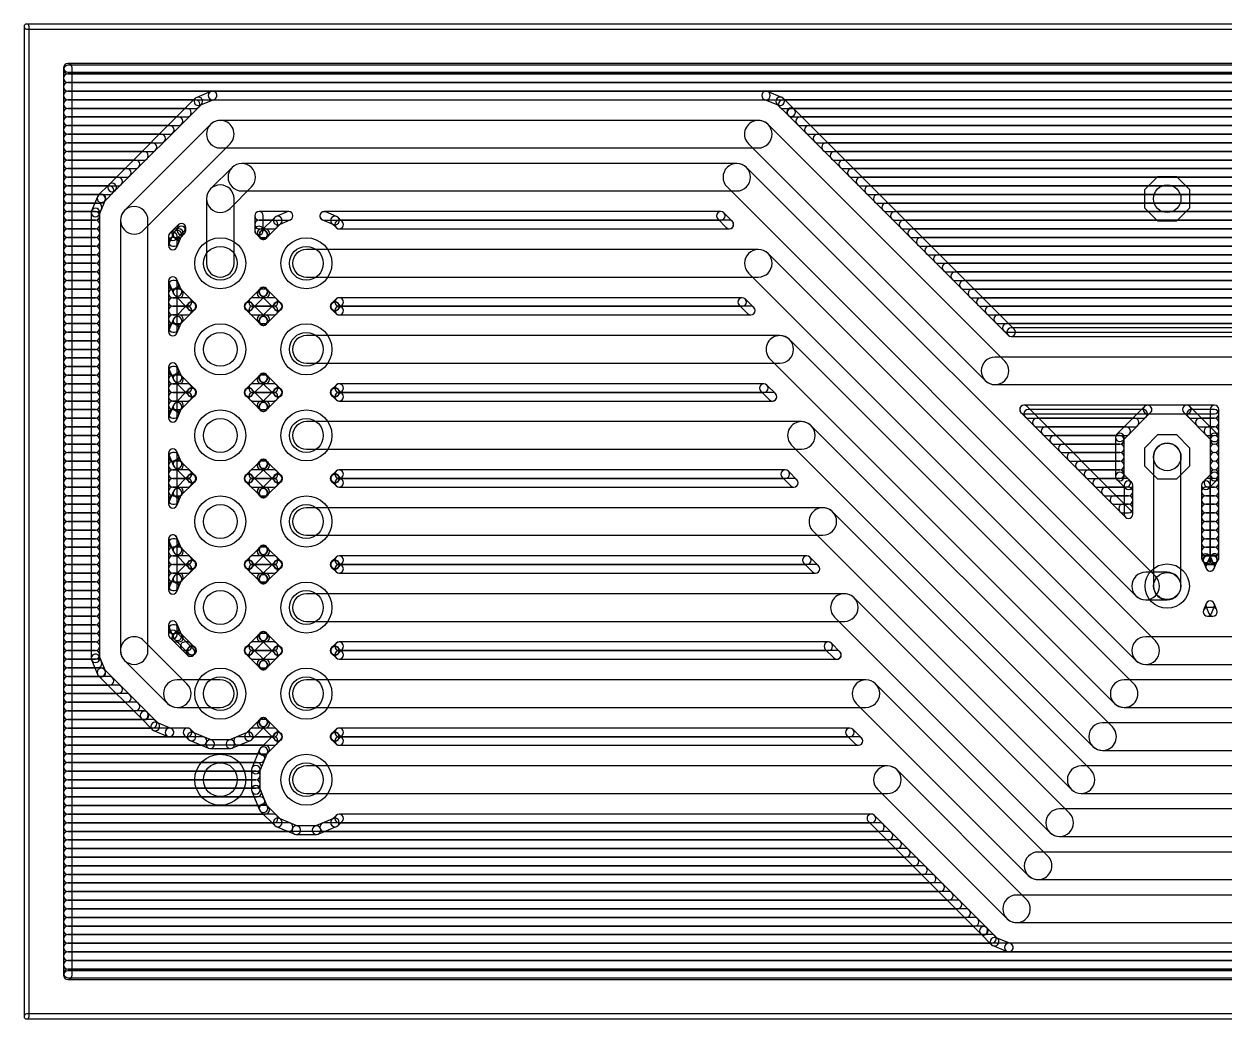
# Model space of a CAD drawing. Extents: x -12 to 173, y 5 to 34.
# Drawn here: x -12.14 to 23.3, y 5 to 34.37 of the extents above; entities that cross this region are included whole.
import ezdxf

# ---------------------------------------------------------------- set-up
doc = ezdxf.new("R2010")
doc.units = 0
for name, color, linetype in [('16', 175, 'CONTINUOUS'), ('17', 82, 'CONTINUOUS'), ('20', 30, 'CONTINUOUS'), ('44', 253, 'CONTINUOUS')]:
    doc.layers.add(name, color=color, linetype=linetype)

# ---------------------------------------------------------------- blocks, each defined once
blk = doc.blocks.new('ROUNDP')
blk.add_circle((0, 0), 0.5)
blk = doc.blocks.new('OCTAGONP')
blk.add_lwpolyline([(-0.5, -0.2071), (-0.5, 0.2071), (-0.2071, 0.5), (0.2071, 0.5), (0.5, 0.2071), (0.5, -0.2071), (0.2071, -0.5), (-0.2071, -0.5)], close=True)

msp = doc.modelspace()

# ---------------------------------------------------------------- linework, layer by layer
at = {"layer": '16'}
for points in [[(-10.7188, 6.2992), (-10.7188, 33.0708, 1), (-10.9728, 33.0708), (-10.9728, 6.2992, 1)], [(-10.8458, 32.9438), (172.1358, 32.9438, 1), (172.1358, 33.1978), (-10.8458, 33.1978, 1)], [(-10.8458, 32.893), (172.1358, 32.893, 1), (172.1358, 33.147), (-10.8458, 33.147, 1)], [(-10.8458, 32.639), (172.1358, 32.639, 1), (172.1358, 32.893), (-10.8458, 32.893, 1)], [(-10.8458, 32.385), (172.1358, 32.385, 1), (172.1358, 32.639), (-10.8458, 32.639, 1)], [(-10.8458, 32.131), (172.1358, 32.131, 1), (172.1358, 32.385), (-10.8458, 32.385, 1)], [(-6.626, 32.3753), (-7.0461, 32.2013, 1), (-6.9489, 31.9667), (-6.5288, 32.1407, 1)], [(9.7524, 32.385), (-6.5774, 32.385, 1), (-6.5774, 32.131), (9.7524, 32.131, 1)], [(10.2211, 32.2013), (9.801, 32.3753, 1), (9.7038, 32.1407), (10.1239, 31.9667, 1)], [(-10.8458, 31.877), (-7.0774, 31.877, 1), (-7.0774, 32.131), (-10.8458, 32.131, 1)], [(-7.0873, 32.1738), (-9.6273, 29.6338, 1), (-9.4477, 29.4542), (-6.9077, 31.9942, 1)], [(10.5838, 31.8523), (10.2623, 32.1738, 1), (10.0827, 31.9942), (10.4042, 31.6727, 1)], [(10.2524, 31.877), (172.1358, 31.877, 1), (172.1358, 32.131), (10.2524, 32.131, 1)], [(-10.8458, 31.623), (-7.3314, 31.623, 1), (-7.3314, 31.877), (-10.8458, 31.877, 1)], [(-10.8458, 31.369), (-7.5854, 31.369, 1), (-7.5854, 31.623), (-10.8458, 31.623, 1)], [(17.0732, 25.3628), (10.5838, 31.8523, 1), (10.4042, 31.6727), (16.8936, 25.1832, 1)], [(10.5064, 31.623), (172.1358, 31.623, 1), (172.1358, 31.877), (10.5064, 31.877, 1)], [(10.7604, 31.369), (172.1358, 31.369, 1), (172.1358, 31.623), (10.7604, 31.623, 1)], [(-10.8458, 31.115), (-7.8394, 31.115, 1), (-7.8394, 31.369), (-10.8458, 31.369, 1)], [(-6.6374, 31.4024), (-9.1774, 28.8624, 1), (-8.6026, 28.2876), (-6.0626, 30.8276, 1)], [(9.525, 31.5214), (-6.35, 31.5214, 1), (-6.35, 30.7086), (9.525, 30.7086, 1)], [(16.7974, 24.4174), (9.8124, 31.4024, 1), (9.2376, 30.8276), (16.2226, 23.8426, 1)], [(11.0144, 31.115), (172.1358, 31.115, 1), (172.1358, 31.369), (11.0144, 31.369, 1)], [(-10.8458, 30.861), (-8.0934, 30.861, 1), (-8.0934, 31.115), (-10.8458, 31.115, 1)], [(-10.8458, 30.607), (-8.3474, 30.607, 1), (-8.3474, 30.861), (-10.8458, 30.861, 1)], [(11.2684, 30.861), (172.1358, 30.861, 1), (172.1358, 31.115), (11.2684, 31.115, 1)], [(11.5224, 30.607), (172.1358, 30.607, 1), (172.1358, 30.861), (11.5224, 30.861, 1)], [(-10.8458, 30.353), (-8.6014, 30.353, 1), (-8.6014, 30.607), (-10.8458, 30.607, 1)], [(11.7764, 30.353), (172.1358, 30.353, 1), (172.1358, 30.607), (11.7764, 30.607, 1)], [(-10.8458, 30.099), (-8.8554, 30.099, 1), (-8.8554, 30.353), (-10.8458, 30.353, 1)], [(-6.0024, 30.1324), (-6.6374, 29.4974, 1), (-6.0626, 28.9226), (-5.4276, 29.5576, 1)], [(8.89, 30.2514), (-5.715, 30.2514, 1), (-5.715, 29.4386), (8.89, 29.4386, 1)], [(21.2424, 18.0674), (9.1774, 30.1324, 1), (8.6026, 29.5576), (20.6676, 17.4926, 1)], [(12.0304, 30.099), (172.1358, 30.099, 1), (172.1358, 30.353), (12.0304, 30.353, 1)], [(-10.8458, 29.845), (-9.1094, 29.845, 1), (-9.1094, 30.099), (-10.8458, 30.099, 1)], [(-10.8458, 29.591), (-9.3634, 29.591, 1), (-9.3634, 29.845), (-10.8458, 29.845, 1)], [(12.2844, 29.845), (172.1358, 29.845, 1), (172.1358, 30.099), (12.2844, 30.099, 1)], [(12.5384, 29.591), (172.1358, 29.591, 1), (172.1358, 29.845), (12.5384, 29.845, 1)], [(-10.8458, 29.337), (-9.6174, 29.337, 1), (-9.6174, 29.591), (-10.8458, 29.591, 1)], [(-9.6273, 29.6338), (-9.9488, 29.3123, 1), (-9.7692, 29.1327), (-9.4477, 29.4542, 1)], [(-6.7564, 29.21), (-6.7564, 27.305, 1), (-5.9436, 27.305), (-5.9436, 29.21, 1)], [(12.7924, 29.337), (172.1358, 29.337, 1), (172.1358, 29.591), (12.7924, 29.591, 1)], [(-10.8458, 29.083), (-9.8641, 29.083, 1), (-9.8641, 29.337), (-10.8458, 29.337, 1)], [(-10.8458, 28.829), (-9.9694, 28.829, 1), (-9.9694, 29.083), (-10.8458, 29.083, 1)], [(-9.9763, 29.2711), (-10.1503, 28.851, 1), (-9.9157, 28.7538), (-9.7417, 29.1739, 1)], [(13.0464, 29.083), (172.1358, 29.083, 1), (172.1358, 29.337), (13.0464, 29.337, 1)], [(13.3004, 28.829), (172.1358, 28.829, 1), (172.1358, 29.083), (13.3004, 29.083, 1)], [(-10.8458, 28.575), (-10.033, 28.575, 1), (-10.033, 28.829), (-10.8458, 28.829, 1)], [(-10.16, 28.8024), (-10.16, 15.6476, 1), (-9.906, 15.6476), (-9.906, 28.8024, 1)], [(-9.2964, 28.575), (-9.2964, 15.875, 1), (-8.4836, 15.875), (-8.4836, 28.575, 1)], [(-5.08, 28.27), (-5.08, 28.702, 1), (-5.334, 28.702), (-5.334, 28.27, 1)], [(-5.207, 28.575), (-4.3325, 28.575, 1), (-4.3325, 28.829), (-5.207, 28.829, 1)], [(-4.3811, 28.8193), (-4.703, 28.686, 1), (-4.6058, 28.4513), (-4.2839, 28.5847, 1)], [(-2.917, 28.686), (-3.2389, 28.8193, 1), (-3.3361, 28.5847), (-3.0142, 28.4513, 1)], [(-3.2875, 28.575), (8.4166, 28.575, 1), (8.4166, 28.829), (-3.2875, 28.829, 1)], [(8.3268, 28.6122), (8.5808, 28.3582, 1), (8.7604, 28.5378), (8.5064, 28.7918, 1)], [(13.5544, 28.575), (172.1358, 28.575, 1), (172.1358, 28.829), (13.5544, 28.829, 1)], [(-10.8458, 28.321), (-10.033, 28.321, 1), (-10.033, 28.575), (-10.8458, 28.575, 1)], [(-7.6572, 28.0117), (-7.4032, 28.2658, 1), (-7.5828, 28.4454), (-7.8368, 28.1914, 1)], [(-7.5828, 28.3598), (-7.7035, 28.2392, 1), (-7.5239, 28.0596), (-7.4032, 28.1802, 1)], [(-7.62, 28.3556), (-7.62, 28.27, 1), (-7.366, 28.27), (-7.366, 28.3556, 1)], [(-5.207, 28.321), (-4.775, 28.321, 1), (-4.775, 28.575), (-5.207, 28.575, 1)], [(-4.9965, 28.2392), (-5.1172, 28.3598, 1), (-5.2968, 28.1802), (-5.1761, 28.0596, 1)], [(-4.7442, 28.6585), (-5.1635, 28.2392, 1), (-4.9839, 28.0596), (-4.5646, 28.4789, 1)], [(-2.7552, 28.5378), (-2.8758, 28.6585, 1), (-3.0554, 28.4789), (-2.9348, 28.3582, 1)], [(8.6706, 28.575), (-2.845, 28.575, 1), (-2.845, 28.321), (8.6706, 28.321, 1)], [(-2.845, 28.321), (8.6706, 28.321, 1), (8.6706, 28.575), (-2.845, 28.575, 1)], [(13.8084, 28.321), (172.1358, 28.321, 1), (172.1358, 28.575), (13.8084, 28.575, 1)], [(-10.8458, 28.067), (-10.033, 28.067, 1), (-10.033, 28.321), (-10.8458, 28.321, 1)], [(-10.8458, 27.813), (-10.033, 27.813, 1), (-10.033, 28.067), (-10.8458, 28.067, 1)], [(-7.731, 28.198), (-7.8643, 27.8761, 1), (-7.6297, 27.7789), (-7.4963, 28.1008, 1)], [(-7.62, 27.8275), (-7.62, 28.1015, 1), (-7.874, 28.1015), (-7.874, 27.8275, 1)], [(-7.747, 27.813), (-7.7004, 27.813, 1), (-7.7004, 28.067), (-7.747, 28.067, 1)], [(-7.6546, 28.067), (-7.569, 28.067, 1), (-7.569, 28.321), (-7.6546, 28.321, 1)], [(-5.131, 28.067), (-5.029, 28.067, 1), (-5.029, 28.321), (-5.131, 28.321, 1)], [(-4.9627, 28.1827), (-4.969, 28.198, 1), (-5.2037, 28.1008), (-5.1973, 28.0855, 1)], [(-5.191, 28.1979), (-5.1973, 28.1826, 1), (-4.9627, 28.0855), (-4.9563, 28.1008, 1)], [(14.0624, 28.067), (172.1358, 28.067, 1), (172.1358, 28.321), (14.0624, 28.321, 1)], [(14.3164, 27.813), (172.1358, 27.813, 1), (172.1358, 28.067), (14.3164, 28.067, 1)], [(-10.8458, 27.559), (-10.033, 27.559, 1), (-10.033, 27.813), (-10.8458, 27.813, 1)], [(-3.81, 26.8986), (9.525, 26.8986, 1), (9.525, 27.7114), (-3.81, 27.7114, 1)], [(9.2376, 27.0176), (20.6676, 15.5876, 1), (21.2424, 16.1624), (9.8124, 27.5924, 1)], [(14.5704, 27.559), (172.1358, 27.559, 1), (172.1358, 27.813), (14.5704, 27.813, 1)], [(-10.8458, 27.305), (-10.033, 27.305, 1), (-10.033, 27.559), (-10.8458, 27.559, 1)], [(-10.8458, 27.051), (-10.033, 27.051, 1), (-10.033, 27.305), (-10.8458, 27.305, 1)], [(14.8244, 27.305), (172.1358, 27.305, 1), (172.1358, 27.559), (14.8244, 27.559, 1)], [(15.0784, 27.051), (172.1358, 27.051, 1), (172.1358, 27.305), (15.0784, 27.305, 1)], [(-10.8458, 26.797), (-10.033, 26.797, 1), (-10.033, 27.051), (-10.8458, 27.051, 1)], [(15.3324, 26.797), (172.1358, 26.797, 1), (172.1358, 27.051), (15.3324, 27.051, 1)], [(-10.8458, 26.543), (-10.033, 26.543, 1), (-10.033, 26.797), (-10.8458, 26.797, 1)], [(-7.62, 25.2875), (-7.62, 26.7825, 1), (-7.874, 26.7825), (-7.874, 25.2875, 1)], [(-7.8643, 26.7339), (-7.731, 26.412, 1), (-7.4963, 26.5092), (-7.6297, 26.8311, 1)], [(-7.747, 26.543), (-7.7004, 26.543, 1), (-7.7004, 26.797), (-7.747, 26.797, 1)], [(-7.7035, 26.3708), (-7.2842, 25.9515, 1), (-7.1046, 26.1311), (-7.5239, 26.5504, 1)], [(-5.4158, 25.9515), (-4.9965, 26.3708, 1), (-5.1761, 26.5504), (-5.5954, 26.1311, 1)], [(-4.969, 26.412), (-4.9627, 26.4273, 1), (-5.1973, 26.5245), (-5.2037, 26.5092, 1)], [(-5.1973, 26.4274), (-5.191, 26.4121, 1), (-4.9563, 26.5092), (-4.9627, 26.5245, 1)], [(-5.1635, 26.3708), (-4.7442, 25.9515, 1), (-4.5646, 26.1311), (-4.9839, 26.5504, 1)], [(15.5864, 26.543), (172.1358, 26.543, 1), (172.1358, 26.797), (15.5864, 26.797, 1)], [(-10.8458, 26.289), (-10.033, 26.289, 1), (-10.033, 26.543), (-10.8458, 26.543, 1)], [(-10.8458, 26.035), (-10.033, 26.035, 1), (-10.033, 26.289), (-10.8458, 26.289, 1)], [(-7.747, 26.289), (-7.569, 26.289, 1), (-7.569, 26.543), (-7.747, 26.543, 1)], [(-7.747, 26.035), (-7.315, 26.035, 1), (-7.315, 26.289), (-7.747, 26.289, 1)], [(-5.385, 26.035), (-4.775, 26.035, 1), (-4.775, 26.289), (-5.385, 26.289, 1)], [(-5.131, 26.289), (-5.029, 26.289, 1), (-5.029, 26.543), (-5.131, 26.543, 1)], [(-2.8758, 25.9515), (-2.7552, 26.0722, 1), (-2.9348, 26.2518), (-3.0554, 26.1311, 1)], [(-2.845, 26.035), (9.0516, 26.035, 1), (9.0516, 26.289), (-2.845, 26.289, 1)], [(8.9617, 26.0722), (9.2158, 25.8182, 1), (9.3954, 25.9978), (9.1414, 26.2518, 1)], [(15.8404, 26.289), (172.1358, 26.289, 1), (172.1358, 26.543), (15.8404, 26.543, 1)], [(16.0944, 26.035), (172.1358, 26.035, 1), (172.1358, 26.289), (16.0944, 26.289, 1)], [(-10.8458, 25.781), (-10.033, 25.781, 1), (-10.033, 26.035), (-10.8458, 26.035, 1)], [(-7.747, 25.781), (-7.315, 25.781, 1), (-7.315, 26.035), (-7.747, 26.035, 1)], [(-7.2842, 26.1185), (-7.7035, 25.6992, 1), (-7.5239, 25.5196), (-7.1046, 25.9389, 1)], [(-7.243, 25.924), (-7.2277, 25.9177, 1), (-7.1305, 26.1523), (-7.1458, 26.1587, 1)], [(-7.2276, 26.1523), (-7.2429, 26.146, 1), (-7.1458, 25.9113), (-7.1305, 25.9177, 1)], [(-5.4723, 25.9177), (-5.457, 25.924, 1), (-5.5542, 26.1587), (-5.5695, 26.1523, 1)], [(-5.4571, 26.146), (-5.4724, 26.1523, 1), (-5.5695, 25.9177), (-5.5542, 25.9113, 1)], [(-4.9965, 25.6992), (-5.4158, 26.1185, 1), (-5.5954, 25.9389), (-5.1761, 25.5196, 1)], [(-5.385, 25.781), (-4.775, 25.781, 1), (-4.775, 26.035), (-5.385, 26.035, 1)], [(-4.7442, 26.1185), (-5.1635, 25.6992, 1), (-4.9839, 25.5196), (-4.5646, 25.9389, 1)], [(-4.703, 25.924), (-4.6877, 25.9177, 1), (-4.5905, 26.1523), (-4.6058, 26.1587, 1)], [(-4.6876, 26.1523), (-4.7029, 26.146, 1), (-4.6058, 25.9113), (-4.5905, 25.9177, 1)], [(-2.9323, 25.9177), (-2.917, 25.924, 1), (-3.0142, 26.1587), (-3.0295, 26.1523, 1)], [(-2.9171, 26.146), (-2.9324, 26.1523, 1), (-3.0295, 25.9177), (-3.0142, 25.9113, 1)], [(-2.7552, 25.9978), (-2.8758, 26.1185, 1), (-3.0554, 25.9389), (-2.9348, 25.8182, 1)], [(9.3056, 26.035), (-2.845, 26.035, 1), (-2.845, 25.781), (9.3056, 25.781, 1)], [(-2.845, 25.781), (9.3056, 25.781, 1), (9.3056, 26.035), (-2.845, 26.035, 1)], [(16.3484, 25.781), (172.1358, 25.781, 1), (172.1358, 26.035), (16.3484, 26.035, 1)], [(-10.8458, 25.527), (-10.033, 25.527, 1), (-10.033, 25.781), (-10.8458, 25.781, 1)], [(-10.8458, 25.273), (-10.033, 25.273, 1), (-10.033, 25.527), (-10.8458, 25.527, 1)], [(-7.747, 25.527), (-7.569, 25.527, 1), (-7.569, 25.781), (-7.747, 25.781, 1)], [(-7.731, 25.658), (-7.8643, 25.3361, 1), (-7.6297, 25.2389), (-7.4963, 25.5608, 1)], [(-7.747, 25.273), (-7.7004, 25.273, 1), (-7.7004, 25.527), (-7.747, 25.527, 1)], [(-5.131, 25.527), (-5.029, 25.527, 1), (-5.029, 25.781), (-5.131, 25.781, 1)], [(-4.9627, 25.6427), (-4.969, 25.658, 1), (-5.2037, 25.5608), (-5.1973, 25.5455, 1)], [(-5.191, 25.6579), (-5.1973, 25.6426, 1), (-4.9627, 25.5455), (-4.9563, 25.5608, 1)], [(16.6024, 25.527), (172.1358, 25.527, 1), (172.1358, 25.781), (16.6024, 25.781, 1)], [(16.8564, 25.273), (172.1358, 25.273, 1), (172.1358, 25.527), (16.8564, 25.527, 1)], [(-10.8458, 25.019), (-10.033, 25.019, 1), (-10.033, 25.273), (-10.8458, 25.273, 1)], [(-3.81, 24.3586), (10.16, 24.3586, 1), (10.16, 25.1714), (-3.81, 25.1714, 1)], [(9.8726, 24.4776), (20.0326, 14.3176, 1), (20.6074, 14.8924), (10.4474, 25.0524, 1)], [(169.7724, 25.4), (16.9834, 25.4, 1), (16.9834, 25.146), (169.7724, 25.146, 1)], [(-10.8458, 24.765), (-10.033, 24.765, 1), (-10.033, 25.019), (-10.8458, 25.019, 1)], [(-10.8458, 24.511), (-10.033, 24.511, 1), (-10.033, 24.765), (-10.8458, 24.765, 1)], [(-10.8458, 24.257), (-10.033, 24.257, 1), (-10.033, 24.511), (-10.8458, 24.511, 1)], [(24.13, 24.5364), (16.51, 24.5364, 1), (16.51, 23.7236), (24.13, 23.7236, 1)], [(-10.8458, 24.003), (-10.033, 24.003, 1), (-10.033, 24.257), (-10.8458, 24.257, 1)], [(-7.62, 22.7475), (-7.62, 24.2425, 1), (-7.874, 24.2425), (-7.874, 22.7475, 1)], [(-7.8643, 24.1939), (-7.731, 23.872, 1), (-7.4963, 23.9692), (-7.6297, 24.2911, 1)], [(-7.747, 24.003), (-7.7004, 24.003, 1), (-7.7004, 24.257), (-7.747, 24.257, 1)], [(-10.8458, 23.749), (-10.033, 23.749, 1), (-10.033, 24.003), (-10.8458, 24.003, 1)], [(-10.8458, 23.495), (-10.033, 23.495, 1), (-10.033, 23.749), (-10.8458, 23.749, 1)], [(-7.747, 23.749), (-7.569, 23.749, 1), (-7.569, 24.003), (-7.747, 24.003, 1)], [(-7.747, 23.495), (-7.315, 23.495, 1), (-7.315, 23.749), (-7.747, 23.749, 1)], [(-7.7035, 23.8308), (-7.2842, 23.4115, 1), (-7.1046, 23.5911), (-7.5239, 24.0104, 1)], [(-5.4158, 23.4115), (-4.9965, 23.8308, 1), (-5.1761, 24.0104), (-5.5954, 23.5911, 1)], [(-5.385, 23.495), (-4.775, 23.495, 1), (-4.775, 23.749), (-5.385, 23.749, 1)], [(-5.131, 23.749), (-5.029, 23.749, 1), (-5.029, 24.003), (-5.131, 24.003, 1)], [(-4.969, 23.872), (-4.9627, 23.8873, 1), (-5.1973, 23.9845), (-5.2037, 23.9692, 1)], [(-5.1973, 23.8874), (-5.191, 23.8721, 1), (-4.9563, 23.9692), (-4.9627, 23.9845, 1)], [(-5.1635, 23.8308), (-4.7442, 23.4115, 1), (-4.5646, 23.5911), (-4.9839, 24.0104, 1)], [(-2.8758, 23.4115), (-2.7552, 23.5322, 1), (-2.9348, 23.7118), (-3.0554, 23.5911, 1)], [(-2.845, 23.495), (9.6866, 23.495, 1), (9.6866, 23.749), (-2.845, 23.749, 1)], [(9.5967, 23.5322), (9.8508, 23.2782, 1), (10.0304, 23.4578), (9.7764, 23.7118, 1)], [(-10.8458, 23.241), (-10.033, 23.241, 1), (-10.033, 23.495), (-10.8458, 23.495, 1)], [(-7.747, 23.241), (-7.315, 23.241, 1), (-7.315, 23.495), (-7.747, 23.495, 1)], [(-7.2842, 23.5785), (-7.7035, 23.1592, 1), (-7.5239, 22.9796), (-7.1046, 23.3989, 1)], [(-7.243, 23.384), (-7.2277, 23.3777, 1), (-7.1305, 23.6123), (-7.1458, 23.6187, 1)], [(-7.2276, 23.6123), (-7.2429, 23.606, 1), (-7.1458, 23.3713), (-7.1305, 23.3777, 1)], [(-5.4723, 23.3777), (-5.457, 23.384, 1), (-5.5542, 23.6187), (-5.5695, 23.6123, 1)], [(-5.4571, 23.606), (-5.4724, 23.6123, 1), (-5.5695, 23.3777), (-5.5542, 23.3713, 1)], [(-4.9965, 23.1592), (-5.4158, 23.5785, 1), (-5.5954, 23.3989), (-5.1761, 22.9796, 1)], [(-5.385, 23.241), (-4.775, 23.241, 1), (-4.775, 23.495), (-5.385, 23.495, 1)], [(-4.7442, 23.5785), (-5.1635, 23.1592, 1), (-4.9839, 22.9796), (-4.5646, 23.3989, 1)], [(-4.703, 23.384), (-4.6877, 23.3777, 1), (-4.5905, 23.6123), (-4.6058, 23.6187, 1)], [(-4.6876, 23.6123), (-4.7029, 23.606, 1), (-4.6058, 23.3713), (-4.5905, 23.3777, 1)], [(-2.9323, 23.3777), (-2.917, 23.384, 1), (-3.0142, 23.6187), (-3.0295, 23.6123, 1)], [(-2.9171, 23.606), (-2.9324, 23.6123, 1), (-3.0295, 23.3777), (-3.0142, 23.3713, 1)], [(-2.7552, 23.4578), (-2.8758, 23.5785, 1), (-3.0554, 23.3989), (-2.9348, 23.2782, 1)], [(9.9406, 23.495), (-2.845, 23.495, 1), (-2.845, 23.241), (9.9406, 23.241, 1)], [(-2.845, 23.241), (9.9405, 23.241, 1), (9.9405, 23.495), (-2.845, 23.495, 1)], [(-10.8458, 22.987), (-10.033, 22.987, 1), (-10.033, 23.241), (-10.8458, 23.241, 1)], [(-7.747, 22.987), (-7.569, 22.987, 1), (-7.569, 23.241), (-7.747, 23.241, 1)], [(-7.731, 23.118), (-7.8643, 22.7961, 1), (-7.6297, 22.6989), (-7.4963, 23.0208, 1)], [(-5.131, 22.987), (-5.029, 22.987, 1), (-5.029, 23.241), (-5.131, 23.241, 1)], [(-4.9627, 23.1027), (-4.969, 23.118, 1), (-5.2037, 23.0208), (-5.1973, 23.0055, 1)], [(-5.191, 23.1179), (-5.1973, 23.1026, 1), (-4.9627, 23.0055), (-4.9563, 23.0208, 1)], [(20.5368, 19.9942), (17.4542, 23.0768, 1), (17.2746, 22.8972), (20.3572, 19.8146, 1)], [(17.3644, 22.86), (22.987, 22.86, 1), (22.987, 23.114), (17.3644, 23.114, 1)], [(20.9215, 23.0768), (20.1032, 22.2585, 1), (20.2828, 22.0789), (21.1011, 22.8972, 1)], [(22.1687, 23.114), (21.0113, 23.114, 1), (21.0113, 22.86), (22.1687, 22.86, 1)], [(23.0768, 22.2585), (22.2585, 23.0768, 1), (22.0789, 22.8972), (22.8972, 22.0789, 1)], [(22.86, 22.987), (22.86, 18.6036, 1), (23.114, 18.6036), (23.114, 22.987, 1)], [(-10.8458, 22.733), (-10.033, 22.733, 1), (-10.033, 22.987), (-10.8458, 22.987, 1)], [(-10.8458, 22.479), (-10.033, 22.479, 1), (-10.033, 22.733), (-10.8458, 22.733, 1)], [(-7.747, 22.733), (-7.7004, 22.733, 1), (-7.7004, 22.987), (-7.747, 22.987, 1)], [(17.4914, 22.733), (20.8843, 22.733, 1), (20.8843, 22.987), (17.4914, 22.987, 1)], [(17.7454, 22.479), (20.6303, 22.479, 1), (20.6303, 22.733), (17.7454, 22.733, 1)], [(22.2957, 22.733), (22.987, 22.733, 1), (22.987, 22.987), (22.2957, 22.987, 1)], [(22.5496, 22.479), (22.987, 22.479, 1), (22.987, 22.733), (22.5496, 22.733, 1)], [(-10.8458, 22.225), (-10.033, 22.225, 1), (-10.033, 22.479), (-10.8458, 22.479, 1)], [(-3.81, 21.8186), (10.795, 21.8186, 1), (10.795, 22.6314), (-3.81, 22.6314, 1)], [(10.5076, 21.9376), (19.3976, 13.0476, 1), (19.9724, 13.6224), (11.0824, 22.5124, 1)], [(17.9994, 22.225), (20.3763, 22.225, 1), (20.3763, 22.479), (17.9994, 22.479, 1)], [(22.8037, 22.225), (22.987, 22.225, 1), (22.987, 22.479), (22.8037, 22.479, 1)], [(-10.8458, 21.971), (-10.033, 21.971, 1), (-10.033, 22.225), (-10.8458, 22.225, 1)], [(-10.8458, 21.717), (-10.033, 21.717, 1), (-10.033, 21.971), (-10.8458, 21.971, 1)], [(18.2534, 21.971), (20.193, 21.971, 1), (20.193, 22.225), (18.2534, 22.225, 1)], [(18.5074, 21.717), (20.193, 21.717, 1), (20.193, 21.971), (18.5074, 21.971, 1)], [(20.066, 22.1687), (20.066, 21.0113, 1), (20.32, 21.0113), (20.32, 22.1687, 1)], [(21.9964, 17.78), (21.9964, 21.59, 1), (21.1836, 21.59), (21.1836, 17.78, 1)], [(23.114, 21.0113), (23.114, 22.1687, 1), (22.86, 22.1687), (22.86, 21.0113, 1)], [(22.987, 21.971), (22.987, 21.971, 1), (22.987, 22.225), (22.987, 22.225, 1)], [(22.987, 21.717), (22.987, 21.717, 1), (22.987, 21.971), (22.987, 21.971, 1)], [(-10.8458, 21.463), (-10.033, 21.463, 1), (-10.033, 21.717), (-10.8458, 21.717, 1)], [(-7.62, 20.2075), (-7.62, 21.7025, 1), (-7.874, 21.7025), (-7.874, 20.2075, 1)], [(-7.8643, 21.6539), (-7.731, 21.332, 1), (-7.4963, 21.4292), (-7.6297, 21.7511, 1)], [(-7.747, 21.463), (-7.7004, 21.463, 1), (-7.7004, 21.717), (-7.747, 21.717, 1)], [(18.7614, 21.463), (20.193, 21.463, 1), (20.193, 21.717), (18.7614, 21.717, 1)], [(22.987, 21.463), (22.987, 21.463, 1), (22.987, 21.717), (22.987, 21.717, 1)], [(-10.8458, 21.209), (-10.033, 21.209, 1), (-10.033, 21.463), (-10.8458, 21.463, 1)], [(-7.747, 21.209), (-7.569, 21.209, 1), (-7.569, 21.463), (-7.747, 21.463, 1)], [(-7.7035, 21.2908), (-7.2842, 20.8715, 1), (-7.1046, 21.0511), (-7.5239, 21.4704, 1)], [(-5.4158, 20.8715), (-4.9965, 21.2908, 1), (-5.1761, 21.4704), (-5.5954, 21.0511, 1)], [(-5.131, 21.209), (-5.029, 21.209, 1), (-5.029, 21.463), (-5.131, 21.463, 1)], [(-4.969, 21.332), (-4.9627, 21.3473, 1), (-5.1973, 21.4445), (-5.2037, 21.4292, 1)], [(-5.1973, 21.3474), (-5.191, 21.3321, 1), (-4.9563, 21.4292), (-4.9627, 21.4445, 1)], [(-5.1635, 21.2908), (-4.7442, 20.8715, 1), (-4.5646, 21.0511), (-4.9839, 21.4704, 1)], [(19.0154, 21.209), (20.193, 21.209, 1), (20.193, 21.463), (19.0154, 21.463, 1)], [(22.987, 21.209), (22.987, 21.209, 1), (22.987, 21.463), (22.987, 21.463, 1)], [(-10.8458, 20.955), (-10.033, 20.955, 1), (-10.033, 21.209), (-10.8458, 21.209, 1)], [(-10.8458, 20.701), (-10.033, 20.701, 1), (-10.033, 20.955), (-10.8458, 20.955, 1)], [(-7.747, 20.955), (-7.315, 20.955, 1), (-7.315, 21.209), (-7.747, 21.209, 1)], [(-7.747, 20.701), (-7.315, 20.701, 1), (-7.315, 20.955), (-7.747, 20.955, 1)], [(-7.2842, 21.0385), (-7.7035, 20.6192, 1), (-7.5239, 20.4396), (-7.1046, 20.8589, 1)], [(-7.243, 20.844), (-7.2277, 20.8377, 1), (-7.1305, 21.0723), (-7.1458, 21.0787, 1)], [(-7.2276, 21.0723), (-7.2429, 21.066, 1), (-7.1458, 20.8313), (-7.1305, 20.8377, 1)], [(-5.4723, 20.8377), (-5.457, 20.844, 1), (-5.5542, 21.0787), (-5.5695, 21.0723, 1)], [(-5.4571, 21.066), (-5.4724, 21.0723, 1), (-5.5695, 20.8377), (-5.5542, 20.8313, 1)], [(-4.9965, 20.6192), (-5.4158, 21.0385, 1), (-5.5954, 20.8589), (-5.1761, 20.4396, 1)], [(-5.385, 20.955), (-4.775, 20.955, 1), (-4.775, 21.209), (-5.385, 21.209, 1)], [(-5.385, 20.701), (-4.775, 20.701, 1), (-4.775, 20.955), (-5.385, 20.955, 1)], [(-4.7442, 21.0385), (-5.1635, 20.6192, 1), (-4.9839, 20.4396), (-4.5646, 20.8589, 1)], [(-4.703, 20.844), (-4.6877, 20.8377, 1), (-4.5905, 21.0723), (-4.6058, 21.0787, 1)], [(-4.6876, 21.0723), (-4.7029, 21.066, 1), (-4.6058, 20.8313), (-4.5905, 20.8377, 1)], [(-2.9323, 20.8377), (-2.917, 20.844, 1), (-3.0142, 21.0787), (-3.0295, 21.0723, 1)], [(-2.9171, 21.066), (-2.9324, 21.0723, 1), (-3.0295, 20.8377), (-3.0142, 20.8313, 1)], [(-2.8758, 20.8715), (-2.7552, 20.9922, 1), (-2.9348, 21.1718), (-3.0554, 21.0511, 1)], [(-2.7552, 20.9178), (-2.8758, 21.0385, 1), (-3.0554, 20.8589), (-2.9348, 20.7382, 1)], [(-2.845, 20.955), (10.3216, 20.955, 1), (10.3216, 21.209), (-2.845, 21.209, 1)], [(10.5756, 20.955), (-2.845, 20.955, 1), (-2.845, 20.701), (10.5756, 20.701, 1)], [(-2.845, 20.701), (10.5755, 20.701, 1), (10.5755, 20.955), (-2.845, 20.955, 1)], [(10.2317, 20.9922), (10.4858, 20.7382, 1), (10.6654, 20.9178), (10.4114, 21.1718, 1)], [(19.2694, 20.955), (20.193, 20.955, 1), (20.193, 21.209), (19.2694, 21.209, 1)], [(19.5234, 20.701), (20.3763, 20.701, 1), (20.3763, 20.955), (19.5234, 20.955, 1)], [(20.1032, 20.9215), (20.3572, 20.6675, 1), (20.5368, 20.8471), (20.2828, 21.1011, 1)], [(22.8228, 20.6675), (23.0768, 20.9215, 1), (22.8972, 21.1011), (22.6432, 20.8471, 1)], [(22.8037, 20.701), (22.987, 20.701, 1), (22.987, 20.955), (22.8037, 20.955, 1)], [(22.987, 20.955), (22.987, 20.955, 1), (22.987, 21.209), (22.987, 21.209, 1)], [(-10.8458, 20.447), (-10.033, 20.447, 1), (-10.033, 20.701), (-10.8458, 20.701, 1)], [(-7.747, 20.447), (-7.569, 20.447, 1), (-7.569, 20.701), (-7.747, 20.701, 1)], [(-7.731, 20.578), (-7.8643, 20.2561, 1), (-7.6297, 20.1589), (-7.4963, 20.4808, 1)], [(-5.131, 20.447), (-5.029, 20.447, 1), (-5.029, 20.701), (-5.131, 20.701, 1)], [(-4.9627, 20.5627), (-4.969, 20.578, 1), (-5.2037, 20.4808), (-5.1973, 20.4655, 1)], [(-5.191, 20.5779), (-5.1973, 20.5626, 1), (-4.9627, 20.4655), (-4.9563, 20.4808, 1)], [(19.7774, 20.447), (20.447, 20.447, 1), (20.447, 20.701), (19.7774, 20.701, 1)], [(20.32, 20.7573), (20.32, 19.9044, 1), (20.574, 19.9044), (20.574, 20.7573, 1)], [(22.86, 18.6036), (22.86, 20.7573, 1), (22.606, 20.7573), (22.606, 18.6036, 1)], [(22.733, 20.447), (22.987, 20.447, 1), (22.987, 20.701), (22.733, 20.701, 1)], [(-10.8458, 20.193), (-10.033, 20.193, 1), (-10.033, 20.447), (-10.8458, 20.447, 1)], [(-7.747, 20.193), (-7.7004, 20.193, 1), (-7.7004, 20.447), (-7.747, 20.447, 1)], [(20.0314, 20.193), (20.447, 20.193, 1), (20.447, 20.447), (20.0314, 20.447, 1)], [(22.733, 20.193), (22.987, 20.193, 1), (22.987, 20.447), (22.733, 20.447, 1)], [(-10.8458, 19.939), (-10.033, 19.939, 1), (-10.033, 20.193), (-10.8458, 20.193, 1)], [(-10.8458, 19.685), (-10.033, 19.685, 1), (-10.033, 19.939), (-10.8458, 19.939, 1)], [(-3.81, 19.2786), (11.43, 19.2786, 1), (11.43, 20.0914), (-3.81, 20.0914, 1)], [(11.1426, 19.3976), (18.7626, 11.7776, 1), (19.3374, 12.3524), (11.7174, 19.9724, 1)], [(20.2854, 19.939), (20.447, 19.939, 1), (20.447, 20.193), (20.2854, 20.193, 1)], [(22.733, 19.939), (22.987, 19.939, 1), (22.987, 20.193), (22.733, 20.193, 1)], [(22.733, 19.685), (22.987, 19.685, 1), (22.987, 19.939), (22.733, 19.939, 1)], [(-10.8458, 19.431), (-10.033, 19.431, 1), (-10.033, 19.685), (-10.8458, 19.685, 1)], [(22.733, 19.431), (22.987, 19.431, 1), (22.987, 19.685), (22.733, 19.685, 1)], [(-10.8458, 19.177), (-10.033, 19.177, 1), (-10.033, 19.431), (-10.8458, 19.431, 1)], [(-10.8458, 18.923), (-10.033, 18.923, 1), (-10.033, 19.177), (-10.8458, 19.177, 1)], [(-7.62, 17.6675), (-7.62, 19.1625, 1), (-7.874, 19.1625), (-7.874, 17.6675, 1)], [(-7.8643, 19.1139), (-7.731, 18.792, 1), (-7.4963, 18.8892), (-7.6297, 19.2111, 1)], [(-7.747, 18.923), (-7.7004, 18.923, 1), (-7.7004, 19.177), (-7.747, 19.177, 1)], [(22.733, 19.177), (22.987, 19.177, 1), (22.987, 19.431), (22.733, 19.431, 1)], [(22.733, 18.923), (22.987, 18.923, 1), (22.987, 19.177), (22.733, 19.177, 1)], [(-10.8458, 18.669), (-10.033, 18.669, 1), (-10.033, 18.923), (-10.8458, 18.923, 1)], [(-7.747, 18.669), (-7.569, 18.669, 1), (-7.569, 18.923), (-7.747, 18.923, 1)], [(-7.7035, 18.7508), (-7.2842, 18.3315, 1), (-7.1046, 18.5111), (-7.5239, 18.9304, 1)], [(-5.4158, 18.3315), (-4.9965, 18.7508, 1), (-5.1761, 18.9304), (-5.5954, 18.5111, 1)], [(-5.131, 18.669), (-5.029, 18.669, 1), (-5.029, 18.923), (-5.131, 18.923, 1)], [(-4.969, 18.792), (-4.9627, 18.8073, 1), (-5.1973, 18.9045), (-5.2037, 18.8892, 1)], [(-5.1973, 18.8074), (-5.191, 18.7921, 1), (-4.9563, 18.8892), (-4.9627, 18.9045, 1)], [(-5.1635, 18.7508), (-4.7442, 18.3315, 1), (-4.5646, 18.5111), (-4.9839, 18.9304, 1)], [(22.733, 18.669), (22.987, 18.669, 1), (22.987, 18.923), (22.733, 18.923, 1)], [(-10.8458, 18.415), (-10.033, 18.415, 1), (-10.033, 18.669), (-10.8458, 18.669, 1)], [(-7.747, 18.415), (-7.315, 18.415, 1), (-7.315, 18.669), (-7.747, 18.669, 1)], [(-7.2842, 18.4985), (-7.7035, 18.0792, 1), (-7.5239, 17.8996), (-7.1046, 18.3189, 1)], [(-7.243, 18.304), (-7.2277, 18.2977, 1), (-7.1305, 18.5323), (-7.1458, 18.5387, 1)], [(-7.2276, 18.5323), (-7.2429, 18.526, 1), (-7.1458, 18.2913), (-7.1305, 18.2977, 1)], [(-5.4723, 18.2977), (-5.457, 18.304, 1), (-5.5542, 18.5387), (-5.5695, 18.5323, 1)], [(-5.4571, 18.526), (-5.4724, 18.5323, 1), (-5.5695, 18.2977), (-5.5542, 18.2913, 1)], [(-4.9965, 18.0792), (-5.4158, 18.4985, 1), (-5.5954, 18.3189), (-5.1761, 17.8996, 1)], [(-5.385, 18.415), (-4.775, 18.415, 1), (-4.775, 18.669), (-5.385, 18.669, 1)], [(-4.7442, 18.4985), (-5.1635, 18.0792, 1), (-4.9839, 17.8996), (-4.5646, 18.3189, 1)], [(-4.703, 18.304), (-4.6877, 18.2977, 1), (-4.5905, 18.5323), (-4.6058, 18.5387, 1)], [(-4.6876, 18.5323), (-4.7029, 18.526, 1), (-4.6058, 18.2913), (-4.5905, 18.2977, 1)], [(-2.9323, 18.2977), (-2.917, 18.304, 1), (-3.0142, 18.5387), (-3.0295, 18.5323, 1)], [(-2.9171, 18.526), (-2.9324, 18.5323, 1), (-3.0295, 18.2977), (-3.0142, 18.2913, 1)], [(-2.8758, 18.3315), (-2.7552, 18.4522, 1), (-2.9348, 18.6318), (-3.0554, 18.5111, 1)], [(-2.7552, 18.3778), (-2.8758, 18.4985, 1), (-3.0554, 18.3189), (-2.9348, 18.1982, 1)], [(-2.845, 18.415), (10.9566, 18.415, 1), (10.9566, 18.669), (-2.845, 18.669, 1)], [(10.8668, 18.4522), (11.1208, 18.1982, 1), (11.3004, 18.3778), (11.0464, 18.6318, 1)], [(22.8587, 18.6575), (22.8228, 18.6934, 1), (22.6432, 18.5138), (22.6791, 18.4779, 1)], [(22.9773, 18.3964), (22.8862, 18.6163, 1), (22.6516, 18.5191), (22.7427, 18.2992, 1)], [(22.7795, 18.415), (22.9405, 18.415, 1), (22.9405, 18.669), (22.7795, 18.669, 1)], [(22.8338, 18.6163), (22.7427, 18.3964, 1), (22.9773, 18.2992), (23.0684, 18.5191, 1)], [(22.8972, 18.6934), (22.8613, 18.6575, 1), (23.0409, 18.4779), (23.0768, 18.5138, 1)], [(-10.8458, 18.161), (-10.033, 18.161, 1), (-10.033, 18.415), (-10.8458, 18.415, 1)], [(-10.8458, 17.907), (-10.033, 17.907, 1), (-10.033, 18.161), (-10.8458, 18.161, 1)], [(-7.747, 18.161), (-7.315, 18.161, 1), (-7.315, 18.415), (-7.747, 18.415, 1)], [(-7.747, 17.907), (-7.569, 17.907, 1), (-7.569, 18.161), (-7.747, 18.161, 1)], [(-7.731, 18.038), (-7.8643, 17.7161, 1), (-7.6297, 17.6189), (-7.4963, 17.9408, 1)], [(-5.385, 18.161), (-4.775, 18.161, 1), (-4.775, 18.415), (-5.385, 18.415, 1)], [(-5.131, 17.907), (-5.029, 17.907, 1), (-5.029, 18.161), (-5.131, 18.161, 1)], [(-4.9627, 18.0227), (-4.969, 18.038, 1), (-5.2037, 17.9408), (-5.1973, 17.9255, 1)], [(-5.191, 18.0379), (-5.1973, 18.0226, 1), (-4.9627, 17.9255), (-4.9563, 17.9408, 1)], [(11.2106, 18.415), (-2.845, 18.415, 1), (-2.845, 18.161), (11.2106, 18.161, 1)], [(-2.845, 18.161), (11.2106, 18.161, 1), (11.2106, 18.415), (-2.845, 18.415, 1)], [(21.59, 18.1864), (20.955, 18.1864, 1), (20.955, 17.3736), (21.59, 17.3736, 1)], [(-10.8458, 17.653), (-10.033, 17.653, 1), (-10.033, 17.907), (-10.8458, 17.907, 1)], [(-7.747, 17.653), (-7.7004, 17.653, 1), (-7.7004, 17.907), (-7.747, 17.907, 1)], [(-10.8458, 17.399), (-10.033, 17.399, 1), (-10.033, 17.653), (-10.8458, 17.653, 1)], [(-10.8458, 17.145), (-10.033, 17.145, 1), (-10.033, 17.399), (-10.8458, 17.399, 1)], [(-3.81, 16.7386), (12.065, 16.7386, 1), (12.065, 17.5514), (-3.81, 17.5514, 1)], [(11.7776, 16.8576), (18.1276, 10.5076, 1), (18.7024, 11.0824), (12.3524, 17.4324, 1)], [(-10.8458, 16.891), (-10.033, 16.891, 1), (-10.033, 17.145), (-10.8458, 17.145, 1)], [(22.8969, 16.9694), (22.9773, 17.1636, 1), (22.7427, 17.2608), (22.6622, 17.0666, 1)], [(22.9405, 17.145), (22.7795, 17.145, 1), (22.7795, 16.891), (22.9405, 16.891, 1)], [(22.7795, 16.891), (22.9405, 16.891, 1), (22.9405, 17.145), (22.7795, 17.145, 1)], [(22.7427, 17.1636), (22.8231, 16.9694, 1), (23.0578, 17.0666), (22.9773, 17.2608, 1)], [(-10.8458, 16.637), (-10.033, 16.637, 1), (-10.033, 16.891), (-10.8458, 16.891, 1)], [(-7.8643, 16.5739), (-7.731, 16.252, 1), (-7.4963, 16.3492), (-7.6297, 16.6711, 1)], [(-7.62, 16.3484), (-7.62, 16.6225, 1), (-7.874, 16.6225), (-7.874, 16.3484, 1)], [(-10.8458, 16.383), (-10.033, 16.383, 1), (-10.033, 16.637), (-10.8458, 16.637, 1)], [(-10.8458, 16.129), (-10.033, 16.129, 1), (-10.033, 16.383), (-10.8458, 16.383, 1)], [(-7.747, 16.383), (-7.7004, 16.383, 1), (-7.7004, 16.637), (-7.747, 16.637, 1)], [(-7.141, 15.922), (-7.6572, 16.4382, 1), (-7.8368, 16.2586), (-7.3206, 15.7424, 1)], [(-7.6546, 16.129), (-7.569, 16.129, 1), (-7.569, 16.383), (-7.6546, 16.383, 1)], [(-7.7035, 16.2108), (-7.2842, 15.7915, 1), (-7.1046, 15.9711), (-7.5239, 16.3904, 1)], [(-5.4158, 15.7915), (-4.9965, 16.2108, 1), (-5.1761, 16.3904), (-5.5954, 15.9711, 1)], [(-5.131, 16.129), (-5.029, 16.129, 1), (-5.029, 16.383), (-5.131, 16.383, 1)], [(-4.969, 16.252), (-4.9627, 16.2673, 1), (-5.1973, 16.3645), (-5.2037, 16.3492, 1)], [(-5.1973, 16.2674), (-5.191, 16.2521, 1), (-4.9563, 16.3492), (-4.9627, 16.3645, 1)], [(-5.1635, 16.2108), (-4.7442, 15.7915, 1), (-4.5646, 15.9711), (-4.9839, 16.3904, 1)], [(-10.8458, 15.875), (-10.033, 15.875, 1), (-10.033, 16.129), (-10.8458, 16.129, 1)], [(-9.1774, 15.5876), (-7.9074, 14.3176, 1), (-7.3326, 14.8924), (-8.6026, 16.1624, 1)], [(-7.4006, 15.875), (-7.315, 15.875, 1), (-7.315, 16.129), (-7.4006, 16.129, 1)], [(-7.2842, 15.9585), (-7.3206, 15.922, 1), (-7.141, 15.7424), (-7.1045, 15.7789, 1)], [(-7.243, 15.764), (-7.2277, 15.7577, 1), (-7.1305, 15.9923), (-7.1458, 15.9987, 1)], [(-7.2276, 15.9923), (-7.2429, 15.986, 1), (-7.1458, 15.7513), (-7.1305, 15.7577, 1)], [(-5.4723, 15.7577), (-5.457, 15.764, 1), (-5.5542, 15.9987), (-5.5695, 15.9923, 1)], [(-5.4571, 15.986), (-5.4724, 15.9923, 1), (-5.5695, 15.7577), (-5.5542, 15.7513, 1)], [(-4.9965, 15.5392), (-5.4158, 15.9585, 1), (-5.5954, 15.7789), (-5.1761, 15.3596, 1)], [(-5.385, 15.875), (-4.775, 15.875, 1), (-4.775, 16.129), (-5.385, 16.129, 1)], [(-4.7442, 15.9585), (-5.1635, 15.5392, 1), (-4.9839, 15.3596), (-4.5646, 15.7789, 1)], [(-4.703, 15.764), (-4.6877, 15.7577, 1), (-4.5905, 15.9923), (-4.6058, 15.9987, 1)], [(-4.6876, 15.9923), (-4.7029, 15.986, 1), (-4.6058, 15.7513), (-4.5905, 15.7577, 1)], [(-2.9323, 15.7577), (-2.917, 15.764, 1), (-3.0142, 15.9987), (-3.0295, 15.9923, 1)], [(-2.9171, 15.986), (-2.9324, 15.9923, 1), (-3.0295, 15.7577), (-3.0142, 15.7513, 1)], [(-2.8758, 15.7915), (-2.7552, 15.9122, 1), (-2.9348, 16.0918), (-3.0554, 15.9711, 1)], [(-2.7552, 15.8378), (-2.8758, 15.9585, 1), (-3.0554, 15.7789), (-2.9348, 15.6582, 1)], [(-2.845, 15.875), (11.5915, 15.875, 1), (11.5915, 16.129), (-2.845, 16.129, 1)], [(11.5017, 15.9122), (11.7558, 15.6582, 1), (11.9354, 15.8378), (11.6814, 16.0918, 1)], [(20.955, 15.4686), (24.765, 15.4686, 1), (24.765, 16.2814), (20.955, 16.2814, 1)], [(-10.8458, 15.621), (-10.033, 15.621, 1), (-10.033, 15.875), (-10.8458, 15.875, 1)], [(-10.8458, 15.367), (-9.9694, 15.367, 1), (-9.9694, 15.621), (-10.8458, 15.621, 1)], [(-10.1503, 15.599), (-9.9763, 15.1789, 1), (-9.7417, 15.2761), (-9.9157, 15.6962, 1)], [(-5.385, 15.621), (-4.775, 15.621, 1), (-4.775, 15.875), (-5.385, 15.875, 1)], [(-5.131, 15.367), (-5.029, 15.367, 1), (-5.029, 15.621), (-5.131, 15.621, 1)], [(11.8456, 15.875), (-2.845, 15.875, 1), (-2.845, 15.621), (11.8456, 15.621, 1)], [(-2.845, 15.621), (11.8456, 15.621, 1), (11.8456, 15.875), (-2.845, 15.875, 1)], [(-10.8458, 15.113), (-9.8642, 15.113, 1), (-9.8642, 15.367), (-10.8458, 15.367, 1)], [(-9.9488, 15.1377), (-8.6788, 13.8677, 1), (-8.4992, 14.0473), (-9.7692, 15.3173, 1)], [(-4.9627, 15.4827), (-4.969, 15.498, 1), (-5.2037, 15.4008), (-5.1973, 15.3855, 1)], [(-5.191, 15.4979), (-5.1973, 15.4826, 1), (-4.9627, 15.3855), (-4.9563, 15.4008, 1)], [(-10.8458, 14.859), (-9.6174, 14.859, 1), (-9.6174, 15.113), (-10.8458, 15.113, 1)], [(-7.62, 14.1986), (-6.35, 14.1986, 1), (-6.35, 15.0114), (-7.62, 15.0114, 1)], [(-3.81, 14.1986), (12.7, 14.1986, 1), (12.7, 15.0114), (-3.81, 15.0114, 1)], [(12.4126, 14.3176), (17.4926, 9.2376, 1), (18.0674, 9.8124), (12.9874, 14.8924, 1)], [(20.32, 14.1986), (25.4, 14.1986, 1), (25.4, 15.0114), (20.32, 15.0114, 1)], [(-10.8458, 14.605), (-9.3634, 14.605, 1), (-9.3634, 14.859), (-10.8458, 14.859, 1)], [(-10.8458, 14.351), (-9.1094, 14.351, 1), (-9.1094, 14.605), (-10.8458, 14.605, 1)], [(-10.8458, 14.097), (-8.8554, 14.097, 1), (-8.8554, 14.351), (-10.8458, 14.351, 1)], [(-10.8458, 13.843), (-8.6014, 13.843, 1), (-8.6014, 14.097), (-10.8458, 14.097, 1)], [(-10.8458, 13.589), (-8.3474, 13.589, 1), (-8.3474, 13.843), (-10.8458, 13.843, 1)], [(-8.6788, 13.8677), (-8.3573, 13.5462, 1), (-8.1777, 13.7258), (-8.4992, 14.0473, 1)], [(-5.4158, 13.2515), (-4.9965, 13.6708, 1), (-5.1761, 13.8504), (-5.5954, 13.4311, 1)], [(-5.131, 13.589), (-5.029, 13.589, 1), (-5.029, 13.843), (-5.131, 13.843, 1)], [(-4.969, 13.712), (-4.9627, 13.7273, 1), (-5.1973, 13.8245), (-5.2037, 13.8092, 1)], [(-5.1973, 13.7274), (-5.191, 13.7121, 1), (-4.9563, 13.8092), (-4.9627, 13.8245, 1)], [(-5.1635, 13.6708), (-4.7442, 13.2515, 1), (-4.5646, 13.4311), (-4.9839, 13.8504, 1)], [(-10.8458, 13.335), (-7.8474, 13.335, 1), (-7.8474, 13.589), (-10.8458, 13.589, 1)], [(-8.3161, 13.5187), (-7.896, 13.3447, 1), (-7.7988, 13.5793), (-8.2189, 13.7533, 1)], [(-7.8474, 13.335), (-7.315, 13.335, 1), (-7.315, 13.589), (-7.8474, 13.589, 1)], [(-7.4048, 13.3722), (-7.2842, 13.2515, 1), (-7.1046, 13.4311), (-7.2252, 13.5518, 1)], [(-7.243, 13.224), (-6.6951, 12.9971, 1), (-6.5979, 13.2317), (-7.1458, 13.4587, 1)], [(-6.0049, 12.9971), (-5.457, 13.224, 1), (-5.5542, 13.4587), (-6.1021, 13.2317, 1)], [(-5.385, 13.335), (-4.775, 13.335, 1), (-4.775, 13.589), (-5.385, 13.589, 1)], [(-4.703, 13.224), (-4.6877, 13.2177, 1), (-4.5905, 13.4523), (-4.6058, 13.4587, 1)], [(-2.9323, 13.2177), (-2.917, 13.224, 1), (-3.0142, 13.4587), (-3.0295, 13.4523, 1)], [(-2.8758, 13.2515), (-2.7552, 13.3722, 1), (-2.9348, 13.5518), (-3.0554, 13.4311, 1)], [(-2.845, 13.335), (12.2266, 13.335, 1), (12.2266, 13.589), (-2.845, 13.589, 1)], [(12.1367, 13.3722), (12.3908, 13.1182, 1), (12.5704, 13.2978), (12.3164, 13.5518, 1)], [(19.685, 12.9286), (26.035, 12.9286, 1), (26.035, 13.7414), (19.685, 13.7414, 1)], [(-10.8458, 13.081), (-6.8725, 13.081, 1), (-6.8725, 13.335), (-10.8458, 13.335, 1)], [(-6.6465, 12.9874), (-6.0535, 12.9874, 1), (-6.0535, 13.2414), (-6.6465, 13.2414, 1)], [(-5.8275, 13.081), (-4.775, 13.081, 1), (-4.775, 13.335), (-5.8275, 13.335, 1)], [(-4.7442, 13.4185), (-5.1635, 12.9992, 1), (-4.9839, 12.8196), (-4.5646, 13.2389, 1)], [(-4.6876, 13.4523), (-4.7029, 13.446, 1), (-4.6058, 13.2113), (-4.5905, 13.2177, 1)], [(-2.9171, 13.446), (-2.9324, 13.4523, 1), (-3.0295, 13.2177), (-3.0142, 13.2113, 1)], [(-2.7552, 13.2978), (-2.8758, 13.4185, 1), (-3.0554, 13.2389), (-2.9348, 13.1182, 1)], [(12.4806, 13.335), (-2.845, 13.335, 1), (-2.845, 13.081), (12.4806, 13.081, 1)], [(-2.845, 13.081), (12.4806, 13.081, 1), (12.4806, 13.335), (-2.845, 13.335, 1)], [(-10.8458, 12.827), (-5.029, 12.827, 1), (-5.029, 13.081), (-10.8458, 13.081, 1)], [(-10.8458, 12.573), (-5.1604, 12.573, 1), (-5.1604, 12.827), (-10.8458, 12.827, 1)], [(-5.191, 12.958), (-5.4179, 12.4101, 1), (-5.1833, 12.3129), (-4.9563, 12.8608, 1)], [(-10.8458, 12.319), (-5.2656, 12.319, 1), (-5.2656, 12.573), (-10.8458, 12.573, 1)], [(-5.4276, 12.3615), (-5.4276, 11.7685, 1), (-5.1736, 11.7685), (-5.1736, 12.3615, 1)], [(-3.81, 11.6586), (13.335, 11.6586, 1), (13.335, 12.4714), (-3.81, 12.4714, 1)], [(13.0476, 11.7776), (16.8576, 7.9676, 1), (17.4324, 8.5424), (13.6224, 12.3524, 1)], [(19.05, 11.6586), (26.67, 11.6586, 1), (26.67, 12.4714), (19.05, 12.4714, 1)], [(-10.8458, 12.065), (-5.3006, 12.065, 1), (-5.3006, 12.319), (-10.8458, 12.319, 1)], [(-10.8458, 11.811), (-5.3006, 11.811, 1), (-5.3006, 12.065), (-10.8458, 12.065, 1)], [(-10.8458, 11.557), (-5.2656, 11.557, 1), (-5.2656, 11.811), (-10.8458, 11.811, 1)], [(-5.4179, 11.7199), (-5.191, 11.172, 1), (-4.9563, 11.2692), (-5.1833, 11.8171, 1)], [(-10.8458, 11.303), (-5.1604, 11.303, 1), (-5.1604, 11.557), (-10.8458, 11.557, 1)], [(-5.1635, 11.1308), (-4.7442, 10.7115, 1), (-4.5646, 10.8911), (-4.9839, 11.3104, 1)], [(-10.8458, 11.049), (-5.029, 11.049, 1), (-5.029, 11.303), (-10.8458, 11.303, 1)], [(-10.8458, 10.795), (-4.775, 10.795, 1), (-4.775, 11.049), (-10.8458, 11.049, 1)], [(-2.8758, 10.7115), (-2.7552, 10.8322, 1), (-2.9348, 11.0118), (-3.0554, 10.8911, 1)], [(-2.845, 10.795), (12.8616, 10.795, 1), (12.8616, 11.049), (-2.845, 11.049, 1)], [(12.7717, 10.8322), (16.0862, 7.5177, 1), (16.2658, 7.6973), (12.9514, 11.0118, 1)], [(18.415, 10.3886), (27.305, 10.3886, 1), (27.305, 11.2014), (18.415, 11.2014, 1)], [(-10.8458, 10.541), (-4.3325, 10.541, 1), (-4.3325, 10.795), (-10.8458, 10.795, 1)], [(-4.703, 10.684), (-4.1551, 10.4571, 1), (-4.0579, 10.6917), (-4.6058, 10.9187, 1)], [(-4.1065, 10.4474), (-3.5135, 10.4474, 1), (-3.5135, 10.7014), (-4.1065, 10.7014, 1)], [(-3.4649, 10.4571), (-2.917, 10.684, 1), (-3.0142, 10.9187), (-3.5621, 10.6917, 1)], [(-3.2875, 10.541), (13.1156, 10.541, 1), (13.1156, 10.795), (-3.2875, 10.795, 1)], [(-10.8458, 10.287), (13.3696, 10.287, 1), (13.3696, 10.541), (-10.8458, 10.541, 1)], [(-10.8458, 10.033), (13.6235, 10.033, 1), (13.6235, 10.287), (-10.8458, 10.287, 1)], [(-10.8458, 9.779), (13.8776, 9.779, 1), (13.8776, 10.033), (-10.8458, 10.033, 1)], [(17.78, 9.1186), (27.94, 9.1186, 1), (27.94, 9.9314), (17.78, 9.9314, 1)], [(-10.8458, 9.525), (14.1316, 9.525, 1), (14.1316, 9.779), (-10.8458, 9.779, 1)], [(-10.8458, 9.271), (14.3856, 9.271, 1), (14.3856, 9.525), (-10.8458, 9.525, 1)], [(-10.8458, 9.017), (14.6395, 9.017, 1), (14.6395, 9.271), (-10.8458, 9.271, 1)], [(-10.8458, 8.763), (14.8936, 8.763, 1), (14.8936, 9.017), (-10.8458, 9.017, 1)], [(-10.8458, 8.509), (15.1476, 8.509, 1), (15.1476, 8.763), (-10.8458, 8.763, 1)], [(-10.8458, 8.255), (15.4016, 8.255, 1), (15.4016, 8.509), (-10.8458, 8.509, 1)], [(17.145, 7.8486), (28.575, 7.8486, 1), (28.575, 8.6614), (17.145, 8.6614, 1)], [(-10.8458, 8.001), (15.6556, 8.001, 1), (15.6556, 8.255), (-10.8458, 8.255, 1)], [(-10.8458, 7.747), (15.9096, 7.747, 1), (15.9096, 8.001), (-10.8458, 8.001, 1)], [(-10.8458, 7.493), (16.1636, 7.493, 1), (16.1636, 7.747), (-10.8458, 7.747, 1)], [(-10.8458, 7.239), (16.4176, 7.239, 1), (16.4176, 7.493), (-10.8458, 7.493, 1)], [(16.0862, 7.5177), (16.4077, 7.1962, 1), (16.5873, 7.3758), (16.2658, 7.6973, 1)], [(-10.8458, 6.985), (16.9176, 6.985, 1), (16.9176, 7.239), (-10.8458, 7.239, 1)], [(16.4489, 7.1687), (16.869, 6.9947, 1), (16.9662, 7.2293), (16.5461, 7.4033, 1)], [(16.9176, 6.985), (28.8024, 6.985, 1), (28.8024, 7.239), (16.9176, 7.239, 1)], [(-10.8458, 6.731), (172.1358, 6.731, 1), (172.1358, 6.985), (-10.8458, 6.985, 1)], [(-10.8458, 6.477), (172.1358, 6.477, 1), (172.1358, 6.731), (-10.8458, 6.731, 1)], [(-10.8458, 6.223), (172.1358, 6.223, 1), (172.1358, 6.477), (-10.8458, 6.477, 1)], [(172.1358, 6.4262), (-10.8458, 6.4262, 1), (-10.8458, 6.1722), (172.1358, 6.1722, 1)]]:
    msp.add_lwpolyline(points, format="xyb", close=True, dxfattribs=at)
at = {"layer": '20'}
for points in [[(173.355, 34.3662), (-12.065, 34.3662, 1), (-12.065, 34.2138), (173.355, 34.2138, 1)], [(-12.1412, 34.29), (-12.1412, 5.08, 1), (-11.9888, 5.08), (-11.9888, 34.29, 1)], [(-12.065, 5.0038), (173.355, 5.0038, 1), (173.355, 5.1562), (-12.065, 5.1562, 1)]]:
    msp.add_lwpolyline(points, format="xyb", close=True, dxfattribs=at)
at = {"layer": '44'}
for centre, radius in [((21.59, 29.21), 0.4064), ((-6.35, 27.305), 0.5), ((-3.81, 27.305), 0.5), ((-6.35, 24.765), 0.5), ((-3.81, 24.765), 0.5), ((-6.35, 22.225), 0.5), ((-3.81, 22.225), 0.5), ((21.59, 21.59), 0.4064), ((-6.35, 19.685), 0.5), ((-3.81, 19.685), 0.5), ((21.59, 17.78), 0.4), ((-6.35, 17.145), 0.5), ((-3.81, 17.145), 0.5), ((-6.35, 14.605), 0.5), ((-3.81, 14.605), 0.5), ((-6.35, 12.065), 0.5), ((-3.81, 12.065), 0.5)]:
    msp.add_circle(centre, radius, dxfattribs=at)

# ---------------------------------------------------------------- block references
at = {"layer": '17'}
for name, p, xscale, yscale, rotation in [('OCTAGONP', (21.59, 29.21), 1.3208, 1.3208, 270), ('ROUNDP', (-6.35, 27.305), 1.508, 1.508, 90), ('ROUNDP', (-3.81, 27.305), 1.508, 1.508, 90), ('ROUNDP', (-6.35, 24.765), 1.508, 1.508, 90), ('ROUNDP', (-3.81, 24.765), 1.508, 1.508, 90), ('ROUNDP', (-6.35, 22.225), 1.508, 1.508, 90), ('ROUNDP', (-3.81, 22.225), 1.508, 1.508, 90), ('OCTAGONP', (21.59, 21.59), 1.3208, 1.3208, 270), ('ROUNDP', (-6.35, 19.685), 1.508, 1.508, 90), ('ROUNDP', (-3.81, 19.685), 1.508, 1.508, 90), ('ROUNDP', (-6.35, 17.145), 1.508, 1.508, 90), ('ROUNDP', (-3.81, 17.145), 1.508, 1.508, 90), ('ROUNDP', (-6.35, 14.605), 1.508, 1.508, 90), ('ROUNDP', (-3.81, 14.605), 1.508, 1.508, 90), ('ROUNDP', (-6.35, 12.065), 1.508, 1.508, 90), ('ROUNDP', (-3.81, 12.065), 1.508, 1.508, 90)]:
    msp.add_blockref(name, p, dxfattribs=dict(at, xscale=xscale, yscale=yscale, rotation=rotation))
at = {"layer": '17', "xscale": 1.308, "yscale": 1.308}
msp.add_blockref('ROUNDP', (21.59, 17.78), dxfattribs=at)

doc.saveas('drawing.dxf')
